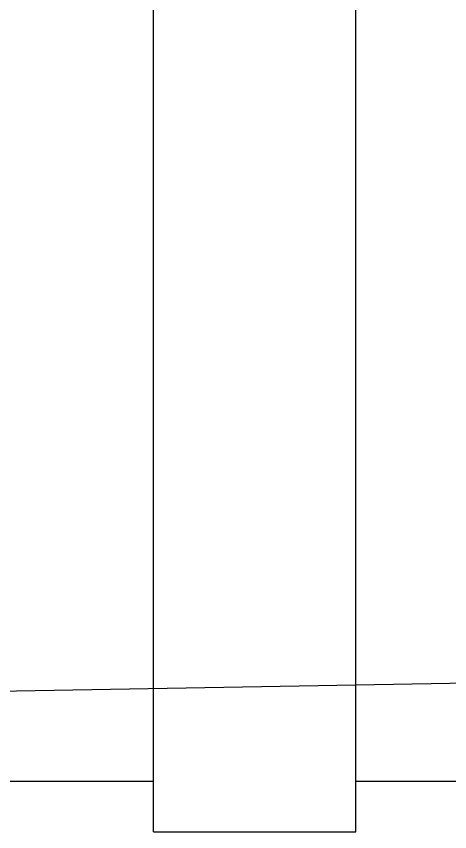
# Model space of a CAD drawing. Header units: millimetres. Extents: x 27300 to 28436, y -21252 to -20448.
# Drawn here: x 27577.68 to 27584.11, y -20638.99 to -20626.87 of the extents above; entities that cross this region are included whole.
import ezdxf

# ---------------------------------------------------------------- set-up
doc = ezdxf.new("R2010")
doc.units = ezdxf.units.MM
doc.header["$LTSCALE"] = 8
for name, color, linetype in [('Cav-cor', 30, 'Continuous'), ('PRODUCT', 1, 'Continuous'), ('WT', 4, 'Continuous')]:
    doc.layers.add(name, color=color, linetype=linetype)

# ---------------------------------------------------------------- blocks, each defined once
blk = doc.blocks.new('20160901.200809')
at = {"layer": 'Cav-cor', "color": 241}
blk.add_line((-13.878, 116.593), (-0.396, 116.828), dxfattribs=at)
blk = doc.blocks.new('20160901.200901')
at = {"layer": 'PRODUCT'}
for p, q in [((-5.6, 1.925), (-5.6, 19.925)), ((-2.6, 1.925), (-2.6, 19.925)), ((-12.1, 2.674), (-5.6, 2.675)), ((-2.6, 2.675), (-1, 2.675)), ((-5.6, 1.925), (-2.6, 1.925))]:
    blk.add_line(p, q, dxfattribs=at)

msp = doc.modelspace()

# ---------------------------------------------------------------- block references
at = {"layer": 'PRODUCT'}
msp.add_blockref('20160901.200901', (27585.314, -20640.911), dxfattribs=at)
at = {"layer": 'WT'}
msp.add_blockref('20160901.200809', (27586.108, -20753.58), dxfattribs=at)

doc.saveas('drawing.dxf')
